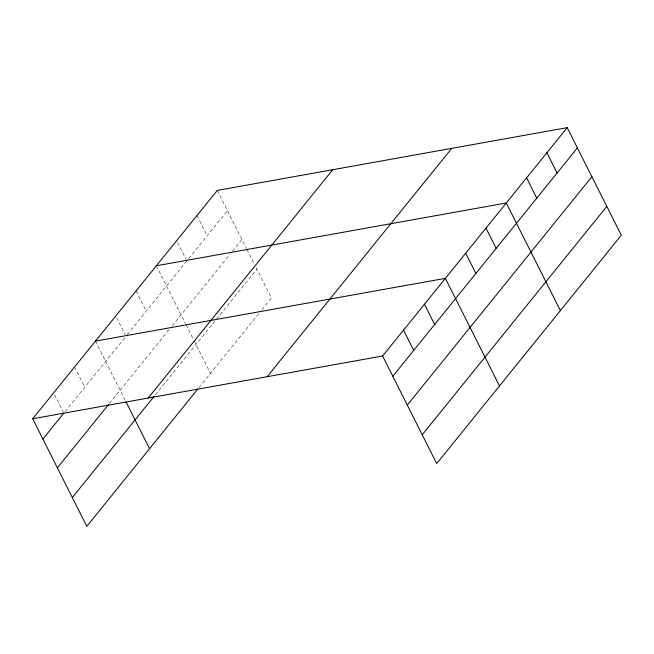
<?xml version="1.0" encoding="UTF-8"?>
<svg xmlns="http://www.w3.org/2000/svg" width="654" height="654" viewBox="0 0 654 654"><rect width="100%" height="100%" fill="white"/><g stroke="black" fill="none" stroke-linecap="round" stroke-linejoin="round"><path stroke-width="0.49" stroke-dasharray="3.27 2.45" d="M65.073 411.579L125.944 336.27M127.219 334.701L186.856 260.913M188.761 258.559L227.461 210.678M109.365 403.534L168.994 329.763M172.166 325.839L229.897 254.406M232.44 251.267L241.955 239.495M155.374 394.779L256.891 269.186M199.053 387.487L259.327 312.914M261.862 309.775L271.385 298.003L255.984 267.388M217.275 190.42L246.484 248.495M246.934 249.395L254.177 263.791M196.968 215.542L207.163 235.8M177.553 242.421L185.973 259.156M156.363 265.777L185.572 323.844M186.022 324.744L193.715 340.039M194.173 340.938L210.474 373.36M136.065 290.891L146.251 311.149M116.641 317.77L125.061 334.505M95.451 341.126L125.568 401M74.54 367.008L84.726 387.266M54.503 394.648L63.364 412.265"/><path stroke-width="0.98" d="M197.786 389.056L86.81 526.347L32.7 418.764L217.275 190.42L567.19 127.653L621.3 235.236L436.725 463.58L382.615 355.997L567.19 127.653M42.886 439.022L63.806 413.148M57.38 467.839L108.728 404.319M148.172 398.049L332.747 169.705M72.316 497.531L154.107 396.349M267.143 376.712L451.718 148.368M392.809 376.254L577.376 147.91M407.303 405.071L591.87 176.727M422.231 434.763L606.806 206.419M156.363 265.777L506.278 203.002L560.388 310.585M95.451 341.126L445.374 278.359L499.484 385.942M32.7 418.764L382.615 355.997M546.891 152.766L557.077 173.024M526.584 177.888L536.77 198.146M485.979 228.123L496.165 248.381M465.673 253.237L475.867 273.495M424.454 304.241L434.64 324.498M403.534 330.115L413.72 350.372M126.018 401.899L149.562 448.709"/></g></svg>
